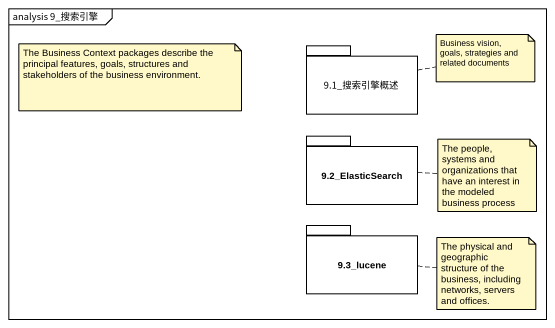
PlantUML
@startuml
mainframe analysis 9_搜索引擎
package "9.1_搜索引擎概述" as p9_1_搜索引擎概述 {
}
package "9.2_ElasticSearch" as p9_2_ElasticSearch {
}
package "9.3_lucene" as p9_3_lucene {
}
note as N1
  The Business Context packages describe the principal features, goals, structures and stakeholders of the business environment.
end note
note right of p9_1_搜索引擎概述 : Business vision, goals, strategies and related documents
note right of p9_2_ElasticSearch : The people, systems and organizations that have an interest in the modeled business process
note right of p9_3_lucene : The physical and geographic structure of the business, including networks, servers and offices.
@enduml
